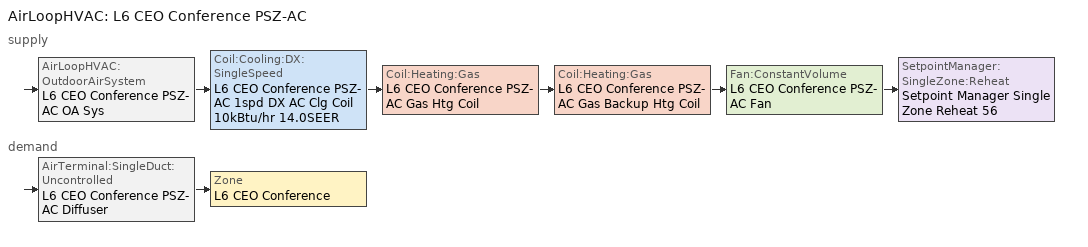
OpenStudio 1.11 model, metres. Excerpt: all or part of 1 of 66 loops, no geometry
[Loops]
AirLoopHVAC 'L6 CEO Conference PSZ-AC'
 supply: AirLoopHVAC:OutdoorAirSystem 'L6 CEO Conference PSZ-AC OA Sys' > Coil:Cooling:DX:SingleSpeed 'L6 CEO Conference PSZ-AC 1spd DX AC Clg Coil 10kBtu/hr 14.0SEER' > Coil:Heating:Gas 'L6 CEO Conference PSZ-AC Gas Htg Coil' > Coil:Heating:Gas 'L6 CEO Conference PSZ-AC Gas Backup Htg Coil' > Fan:ConstantVolume 'L6 CEO Conference PSZ-AC Fan' > SetpointManager:SingleZone:Reheat 'Setpoint Manager Single Zone Reheat 56'
 demand: AirTerminal:SingleDuct:Uncontrolled 'L6 CEO Conference PSZ-AC Diffuser' > Zone 'L6 CEO Conference'
[Sizing:Zone]
L6 CEO Conference: Zone Cooling Design Supply Air Temperature Input Method=SupplyAirTemperature; Zone Cooling Design Supply Air Temperature {C}=12.8; Zone Cooling Design Supply Air Temperature Difference {deltaC}=11.11; Zone Heating Design Supply Air Temperature Input Method=SupplyAirTemperature; Zone Heating Design Supply Air Temperature {C}=40; Zone Heating Design Supply Air Temperature Difference {deltaC}=11.11; Zone Cooling Design Supply Air Humidity Ratio {kg-H2O/kg-air}=0.0085; Zone Heating Design Supply Air Humidity Ratio {kg-H2O/kg-air}=0.008; Cooling Design Air Flow Method=DesignDay; Heating Design Air Flow Method=DesignDay; Account for Dedicated Outdoor Air System=No; Dedicated Outdoor Air System Control Strategy=NeutralSupplyAir; Dedicated Outdoor Air Low Setpoint Temperature for Design {C}=Autosize; Dedicated Outdoor Air High Setpoint Temperature for Design {C}=Autosize
[Zone equipment]
L6 CEO Conference: L6 CEO Conference PSZ-AC Diffuser
[AirLoopHVAC]
L6 CEO Conference PSZ-AC: Availability Schedule=Always On Discrete; Availability Manager=Availability Manager Night Cycle 63; Design Supply Air Flow Rate {m3/s}=AutoSize
[Sizing:System]
L6 CEO Conference PSZ-AC: Type of Load to Size On=Sensible; Design Outdoor Air Flow Rate {m3/s}=Autosize; Minimum System Air Flow Ratio=1; Preheat Design Temperature {C}=7; Preheat Design Humidity Ratio {kg-H2O/kg-Air}=0.008; Precool Design Temperature {C}=12.8; Precool Design Humidity Ratio {kg-H2O/kg-Air}=0.008; Central Cooling Design Supply Air Temperature {C}=12.8; Central Heating Design Supply Air Temperature {C}=40; Sizing Option=Coincident; 100% Outdoor Air in Cooling=No; 100% Outdoor Air in Heating=No; Central Cooling Design Supply Air Humidity Ratio {kg-H2O/kg-Air}=0.0085; Central Heating Design Supply Air Humidity Ratio {kg-H2O/kg-Air}=0.008; Cooling Design Air Flow Method=DesignDay; Cooling Design Air Flow Rate {m3/s}=0; Heating Design Air Flow Method=DesignDay; Heating Design Air Flow Rate {m3/s}=0; System Outdoor Air Method=ZoneSum; Zone Maximum Outdoor Air Fraction=1; Cooling Supply Air Flow Rate Per Floor Area {m3/s-m2}=0.00996765; Cooling Fraction of Autosized Cooling Supply Air Flow Rate=1; Cooling Supply Air Flow Rate Per Unit Cooling Capacity {m3/s-W}=3.94755e-05; Heating Supply Air Flow Rate Per Floor Area {m3/s-m2}=0.00996765; Heating Fraction of Autosized Heating Supply Air Flow Rate=1; Heating Fraction of Autosized Cooling Supply Air Flow Rate=1; Heating Supply Air Flow Rate Per Unit Heating Capacity {m3/s-W}=3.15882e-05; Cooling Design Capacity Method=CoolingDesignCapacity; Cooling Design Capacity {W}=autosize; Cooling Design Capacity Per Floor Area {W/m2}=234.7; Fraction of Autosized Cooling Design Capacity=1; Heating Design Capacity Method=HeatingDesignCapacity; Heating Design Capacity {W}=autosize; Heating Design Capacity Per Floor Area {W/m2}=157; Fraction of Autosized Heating Design Capacity=1; Central Cooling Capacity Control Method=OnOff
[Controller:OutdoorAir]
L6 CEO Conference PSZ-AC OA Sys Controller: Minimum Outdoor Air Flow Rate {m3/s}=Autosize; Maximum Outdoor Air Flow Rate {m3/s}=Autosize; Economizer Control Type=NoEconomizer; Economizer Control Action Type=ModulateFlow; Economizer Maximum Limit Dry-Bulb Temperature {C}=23.8889; Economizer Maximum Limit Enthalpy {J/kg}=64000; Economizer Minimum Limit Dry-Bulb Temperature {C}=-100; Lockout Type=NoLockout; Minimum Limit Type=FixedMinimum; Minimum Outdoor Air Schedule=Always On Discrete; Controller Mechanical Ventilation=Controller Mechanical Ventilation 56; High Humidity Control=No; Heat Recovery Bypass Control Type=BypassWhenOAFlowGreaterThanMinimum
[Controller:MechanicalVentilation]
Controller Mechanical Ventilation 56: Availability Schedule=Always On Discrete; System Outdoor Air Method=ZoneSum
[AirLoopHVAC:OutdoorAirSystem]
L6 CEO Conference PSZ-AC OA Sys: Controller=L6 CEO Conference PSZ-AC OA Sys Controller
[AvailabilityManager:NightCycle]
Availability Manager Night Cycle 63: Control Type=CycleOnAny; Thermostat Tolerance {deltaC}=1; Cycling Run Time {s}=3600
[SetpointManager:SingleZone:Reheat]
Setpoint Manager Single Zone Reheat 56: Minimum Supply Air Temperature {C}=10; Maximum Supply Air Temperature {C}=50; Control Zone=L6 CEO Conference
[Fan:ConstantVolume]
L6 CEO Conference PSZ-AC Fan: Availability Schedule=Always On Discrete; Fan Efficiency=0.42; Pressure Rise {Pa}=891.506; Maximum Flow Rate {m3/s}=AutoSize; Motor Efficiency=0.7
[Coil:Heating:Gas] Availability Schedule=Always On Discrete; Gas Burner Efficiency=0.8; Nominal Capacity {W}=AutoSize; Parasitic Electric Load {W}=0; Parasitic Gas Load {W}=0
L6 CEO Conference PSZ-AC Gas Htg Coil; L6 CEO Conference PSZ-AC Gas Backup Htg Coil
[Coil:Cooling:DX:SingleSpeed]
L6 CEO Conference PSZ-AC 1spd DX AC Clg Coil 10kBtu/hr 14.0SEER: Availability Schedule=Always On Discrete; Rated Total Cooling Capacity {W}=autosize; Rated Sensible Heat Ratio=autosize; Rated COP {W/W}=4.11713; Rated Air Flow Rate {m3/s}=autosize; Rated Evaporator Fan Power Per Volume Flow Rate {W/(m3/s)}=773.3; Total Cooling Capacity Function of Temperature Curve=CoilClgDXQRatio_fTwbToadbSI 44; Total Cooling Capacity Function of Flow Fraction Curve=CoilClgDXDblQRatio_fCFMRatio 44; Energy Input Ratio Function of Temperature Curve=CoilClgDXSEER13EER11EIRRatio_fTwbToadbSI 42; Energy Input Ratio Function of Flow Fraction Curve=CoilClgDXDblEIRRatio_fCFMRatio 44; Part Load Fraction Correlation Curve=CoilClgDXSEEREIRRatio_fQFrac 42; Condenser Type=AirCooled; Evaporative Condenser Effectiveness=0; Evaporative Condenser Air Flow Rate {m3/s}=Autosize; Evaporative Condenser Pump Rated Power Consumption {W}=Autosize; Crankcase Heater Capacity {W}=0; Maximum Outdoor Dry-Bulb Temperature for Crankcase Heater Operation {C}=0; Basin Heater Capacity {W/K}=0; Basin Heater Setpoint Temperature {C}=10
[AirTerminal:SingleDuct:Uncontrolled]
L6 CEO Conference PSZ-AC Diffuser: Availability Schedule=Always On Discrete; Maximum Air Flow Rate {m3/s}=AutoSize
[Curve:Biquadratic] Minimum Value of x=13.89; Maximum Value of x=25; Minimum Value of y=23.89; Maximum Value of y=46.11
Name | Coefficient1 Constant | Coefficient2 x | Coefficient3 x**2 | Coefficient4 y | Coefficient5 y**2 | Coefficient6 x*y | Minimum Curve Output | Maximum Curve Output
CoilClgDXQRatio_fTwbToadbSI 44 | 0.86779 | 0.014245 | 0.000554 | -0.007569 | 3.2e-005 | -0.000191 | 0.77 | 1.29
CoilClgDXSEER13EER11EIRRatio_fTwbToadbSI 42 | -0.199992 | -0.035686 | 0.000787 | 0.074834 | -0.000516 | -0.000573 | 0.55 | 1.44
[Schedule:Constant]
Always On Discrete: Value=1
[Curve:Cubic]
Name | Coefficient1 Constant | Coefficient2 x | Coefficient3 x**2 | Coefficient4 x**3 | Minimum Value of x | Maximum Value of x | Minimum Curve Output | Maximum Curve Output
CoilClgDXDblQRatio_fCFMRatio 44 | 0.472786 | 1.243342 | -1.03871 | 0.322578 | -100 | 100 | 0.47
CoilClgDXDblEIRRatio_fCFMRatio 44 | 1.007948 | 0.345441 | -0.692289 | 0.338899 | 0 | 1
CoilClgDXSEEREIRRatio_fQFrac 42 | 1 | 0 | 0 | 0 | 0.7 | 1 | 1 | 1
